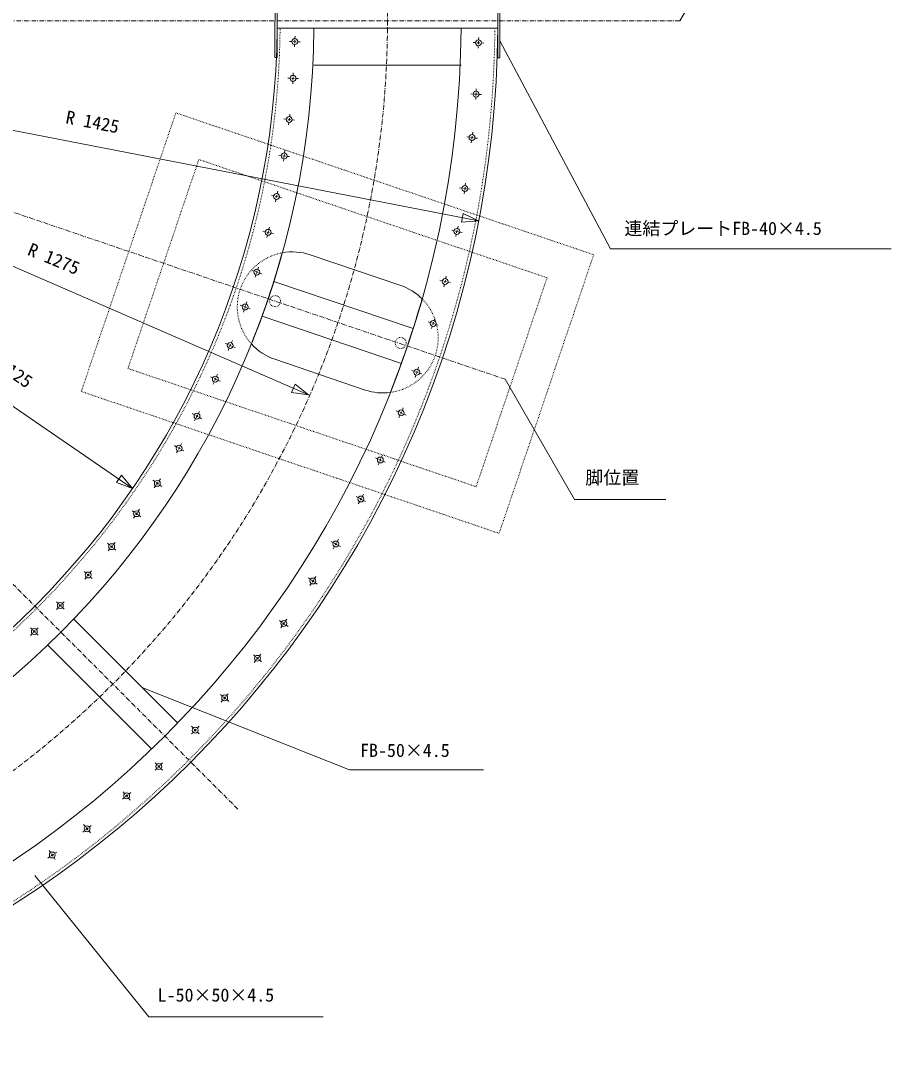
# Model space of a CAD drawing. Units: millimetres, scale not verified. Extents: x -2925 to 2925, y -2062 to 2062.
# Drawn here: x -329 to 854, y -1281 to 144 of the extents above; entities that cross this region are included whole.
import ezdxf
from ezdxf.enums import TextEntityAlignment as Align

# ---------------------------------------------------------------- set-up
doc = ezdxf.new("R2010")
doc.units = ezdxf.units.MM
doc.header["$LTSCALE"] = 10
doc.linetypes.add('USER5', pattern=[0.208282, 0.069427, -0.138855])
doc.linetypes.add('USER6', pattern=[1.041641, 0.625, -0.208282, 0.069427, -0.138931])
doc.layers.add('0-1_IMPORTED', color=30, linetype='Continuous', lineweight=18)
doc.styles.add('ＭＳ ゴシック', font='')
doc.styles.get('ＭＳ ゴシック').set_extended_font_data('MS Gothic')

msp = doc.modelspace()

# ---------------------------------------------------------------- linework, layer by layer
at = {"layer": '0-1_IMPORTED', "color": 1}
for p, q in [((566.84, 143.89), (632.66, 257.89)), ((-1105.66, 143.89), (293.17, -127.97)), ((-1105.66, 143.89), (-177.36, -491.64)), ((-1105.66, 143.89), (62, -364.5)), ((322.31, 117), (472.42, -166.11)), ((472.42, -166.11), (854, -166.11)), ((329.23, -343.19), (423.55, -506.55)), ((548, -506.55), (423.55, -506.55)), ((-163.41, -763), (117.48, -874.08)), ((117.48, -874.08), (300, -874.08)), ((-310, -1018), (-155.34, -1210.11)), ((-155.34, -1210.11), (82, -1210.11))]:
    msp.add_line(p, q, dxfattribs=at)
at = {"layer": '0-1_IMPORTED', "color": 1, "linetype": 'USER6'}
for p, q in [((566.84, 143.89), (-690.66, 143.89)), ((329.23, -343.19), (-475.66, -69.97)), ((-34.17, -927.59), (-635.22, -326.55))]:
    msp.add_line(p, q, dxfattribs=at)
at = {"layer": '0-1_IMPORTED'}
for p, q in [((19.34, 133.89), (69.3, 133.9)), ((69.3, 133.9), (269.3, 133.9)), ((269.31, 133.9), (319.34, 133.89)), ((35.97, 116.16), (38.98, 116.01)), ((41.26, 115.9), (45.26, 115.7)), ((43.36, 117.8), (43.16, 113.8)), ((43.63, 123.09), (43.48, 120.08)), ((47.54, 115.58), (50.56, 115.43)), ((285.69, 114.63), (288.7, 114.48)), ((290.98, 114.36), (294.98, 114.16)), ((293.08, 116.26), (292.88, 112.27)), ((293.34, 121.56), (293.19, 118.54)), ((297.26, 114.05), (300.27, 113.9)), ((43.05, 111.52), (42.9, 108.5)), ((292.76, 109.98), (292.61, 106.97)), ((41.32, 73.14), (41.17, 70.13)), ((69.3, 83.9), (269.3, 83.9)), ((33.66, 66.21), (36.67, 66.06)), ((38.96, 65.95), (42.95, 65.75)), ((40.74, 61.57), (40.59, 58.56)), ((41.05, 67.85), (40.85, 63.85)), ((45.23, 65.64), (48.25, 65.49)), ((282.45, 44.7), (285.46, 44.55)), ((287.75, 44.44), (291.74, 44.24)), ((289.85, 46.34), (289.65, 42.34)), ((290.11, 51.63), (289.96, 48.62)), ((294.03, 44.13), (297.04, 43.98)), ((289.53, 40.06), (289.38, 37.05)), ((36.35, 14.16), (36.75, 17.14)), ((28.53, 10.89), (31.52, 10.49)), ((33.79, 10.18), (37.75, 9.64)), ((34.79, 2.67), (35.19, 5.66)), ((35.5, 7.93), (36.04, 11.89)), ((40.02, 9.33), (43, 8.93)), ((277.04, -13.68), (280.03, -14.08)), ((284.01, -16.64), (284.55, -12.68)), ((284.86, -10.41), (285.26, -7.42)), ((282.3, -14.39), (286.26, -14.93)), ((283.3, -21.9), (283.7, -18.91)), ((288.53, -15.24), (291.51, -15.64)), ((21.63, -38.63), (24.61, -39.03)), ((26.88, -39.34), (30.84, -39.88)), ((28.59, -41.59), (29.13, -37.63)), ((29.44, -35.36), (29.84, -32.38)), ((33.11, -40.19), (36.1, -40.59)), ((27.88, -46.85), (28.28, -43.86)), ((267.37, -83.01), (270.36, -83.41)), ((272.63, -83.72), (276.59, -84.26)), ((274.34, -85.97), (274.88, -82.01)), ((275.18, -79.74), (275.59, -76.75)), ((278.85, -84.57), (281.84, -84.97)), ((11.42, -93.19), (14.36, -93.87)), ((16.59, -94.39), (20.49, -95.29)), ((16.89, -101.95), (17.57, -99.01)), ((18.09, -96.79), (18.99, -92.89)), ((19.5, -90.66), (20.18, -87.72)), ((22.71, -95.8), (25.65, -96.48)), ((273.62, -91.22), (274.03, -88.24)), ((-0.02, -141.86), (2.91, -142.54)), ((6.64, -145.46), (7.54, -141.56)), ((8.06, -139.33), (8.74, -136.4)), ((256.61, -140.58), (259.54, -141.26)), ((261.77, -141.78), (265.67, -142.68)), ((263.27, -144.18), (264.17, -140.28)), ((264.69, -138.06), (265.37, -135.12)), ((5.14, -143.06), (9.04, -143.96)), ((5.44, -150.62), (6.12, -147.68)), ((11.27, -144.48), (14.2, -145.16)), ((262.07, -149.34), (262.75, -146.41)), ((267.9, -143.2), (270.83, -143.88)), ((26.27, -171.34), (26.27, -171.34)), ((-15.2, -195.2), (-12.34, -196.17)), ((-10.18, -196.9), (-6.39, -198.19)), ((-7.64, -195.65), (-8.93, -199.44)), ((-5.94, -190.63), (-6.91, -193.49)), ((-4.23, -198.92), (-1.37, -199.89)), ((-9.66, -201.6), (-10.63, -204.46)), ((204.41, -274.42), (15.02, -210.13)), ((240.58, -208.73), (243.52, -209.41)), ((245.75, -209.92), (249.64, -210.82)), ((247.24, -212.32), (248.14, -208.42)), ((248.66, -206.2), (249.34, -203.26)), ((251.87, -211.34), (254.81, -212.02)), ((246.05, -217.49), (246.73, -214.55)), ((-21.83, -238.04), (-22.8, -240.9)), ((-31.09, -242.61), (-28.23, -243.58)), ((-25.55, -249.01), (-26.52, -251.87)), ((-26.07, -244.31), (-22.28, -245.6)), ((-23.53, -243.06), (-24.82, -246.85)), ((-20.12, -246.33), (-17.26, -247.3)), ((188.33, -321.76), (-1.05, -257.48)), ((224.56, -265.01), (227.42, -265.98)), ((229.59, -266.72), (233.37, -268)), ((232.12, -265.47), (230.84, -269.25)), ((233.82, -260.44), (232.86, -263.3)), ((235.54, -268.74), (238.39, -269.71)), ((230.1, -271.42), (229.13, -274.28)), ((-51.16, -294.42), (-48.4, -295.63)), ((-46.3, -296.54), (-42.64, -298.14)), ((-45.27, -299.18), (-43.67, -295.51)), ((-42.75, -293.42), (-41.54, -290.65)), ((-40.54, -299.06), (-37.78, -300.27)), ((-47.39, -304.03), (-46.19, -301.27)), ((16.02, -316.07), (139.12, -357.86)), ((211.58, -326.82), (210.61, -329.67)), ((-71.36, -340.16), (-68.59, -341.37)), ((-65.47, -344.91), (-63.86, -341.25)), ((-62.95, -339.16), (-61.74, -336.39)), ((202.32, -331.39), (205.17, -332.35)), ((207.86, -337.79), (206.89, -340.65)), ((207.34, -333.09), (211.13, -334.37)), ((209.88, -331.84), (208.59, -335.63)), ((213.29, -335.11), (216.15, -336.08)), ((-67.59, -349.77), (-66.38, -347.01)), ((-66.5, -342.28), (-62.83, -343.88)), ((-60.74, -344.8), (-57.98, -346.01)), ((189.55, -385.05), (190.76, -382.29)), ((-96.1, -389.85), (-93.46, -391.3)), ((-93.24, -399.77), (-91.78, -397.13)), ((-91.46, -392.41), (-87.96, -394.34)), ((-90.68, -395.13), (-88.74, -391.62)), ((-87.64, -389.62), (-86.18, -386.98)), ((-85.96, -395.45), (-83.32, -396.91)), ((181.14, -386.06), (183.9, -387.26)), ((184.9, -395.67), (186.11, -392.91)), ((186, -388.18), (189.66, -389.78)), ((187.03, -390.81), (188.63, -387.15)), ((191.76, -390.7), (194.52, -391.91)), ((-120.43, -433.53), (-117.79, -434.98)), ((-117.57, -443.45), (-116.11, -440.81)), ((-115.79, -436.09), (-112.29, -438.02)), ((-115.01, -438.81), (-113.07, -435.31)), ((-111.97, -433.3), (-110.51, -430.66)), ((-110.29, -439.13), (-107.65, -440.59)), ((152.86, -450.09), (155.63, -451.3)), ((157.72, -452.22), (161.39, -453.82)), ((158.75, -454.85), (160.36, -451.18)), ((161.27, -449.09), (162.48, -446.33)), ((163.48, -454.73), (166.25, -455.94)), ((156.63, -459.71), (157.84, -456.94)), ((-149.62, -480.67), (-147.14, -482.39)), ((-145.26, -483.69), (-141.97, -485.96)), ((-142.48, -483.18), (-144.75, -486.47)), ((-139.47, -478.81), (-141.18, -481.3)), ((-146.05, -488.35), (-147.76, -490.83)), ((-140.09, -487.26), (-137.61, -488.97)), ((126.75, -502.53), (129.39, -503.98)), ((129.61, -512.45), (131.07, -509.81)), ((131.39, -505.09), (134.9, -507.02)), ((132.18, -507.81), (134.11, -504.31)), ((135.22, -502.31), (136.67, -499.66)), ((136.9, -508.13), (139.54, -509.59)), ((-177.88, -521.92), (-175.4, -523.64)), ((-173.52, -524.94), (-170.23, -527.21)), ((-170.73, -524.43), (-173.01, -527.72)), ((-167.72, -520.06), (-169.44, -522.55)), ((-174.31, -529.6), (-176.02, -532.08)), ((-168.34, -528.51), (-165.86, -530.22)), ((-211.33, -566.22), (-209.02, -568.16)), ((-207.26, -569.62), (-204.19, -572.19)), ((-204.45, -569.37), (-207.01, -572.44)), ((-201.04, -565.31), (-202.98, -567.62)), ((92.69, -563.68), (95.33, -565.14)), ((97.33, -566.24), (100.83, -568.18)), ((98.12, -568.96), (100.05, -565.46)), ((101.15, -563.46), (102.61, -560.82)), ((102.83, -569.28), (105.47, -570.74)), ((-208.48, -574.19), (-210.41, -576.51)), ((-202.44, -573.66), (-200.13, -575.59)), ((95.55, -573.6), (97.01, -570.96)), ((-243.27, -604.69), (-240.96, -606.62)), ((-240.42, -612.66), (-242.36, -614.97)), ((-239.2, -608.09), (-236.14, -610.66)), ((-236.39, -607.84), (-238.95, -610.91)), ((-232.99, -603.77), (-234.92, -606.09)), ((-234.38, -612.12), (-232.07, -614.06)), ((72.04, -611.58), (70.33, -614.06)), ((61.88, -613.44), (64.36, -615.15)), ((65.46, -621.11), (63.74, -623.6)), ((66.24, -616.45), (69.54, -618.72)), ((69.03, -615.94), (66.75, -619.23)), ((71.42, -620.02), (73.9, -621.73)), ((-280.7, -645.75), (-278.56, -647.87)), ((-280.67, -656.08), (-278.54, -653.94)), ((-276.94, -649.48), (-274.1, -652.3)), ((-276.93, -652.31), (-274.11, -649.47)), ((-272.5, -647.85), (-270.38, -645.71)), ((-272.48, -653.91), (-270.34, -656.04)), ((-115.71, -810.7), (-257.13, -669.28)), ((32.48, -669.33), (30.77, -671.81)), ((-316.06, -681.1), (-313.92, -683.23)), ((-307.86, -683.21), (-305.73, -681.07)), ((22.32, -671.19), (24.8, -672.9)), ((25.9, -678.86), (24.18, -681.35)), ((26.69, -674.2), (29.98, -676.47)), ((29.47, -673.69), (27.2, -676.98)), ((31.86, -677.77), (34.34, -679.48)), ((-316.02, -691.43), (-313.9, -689.29)), ((-312.3, -684.84), (-309.46, -687.66)), ((-312.29, -687.67), (-309.47, -684.83)), ((-307.83, -689.27), (-305.69, -691.39)), ((-151.06, -846.06), (-292.49, -704.64)), ((-12.98, -717.93), (-10.66, -719.87)), ((-10.13, -725.91), (-12.06, -728.22)), ((-8.91, -721.34), (-5.84, -723.9)), ((-6.09, -721.09), (-8.66, -724.15)), ((-2.69, -717.02), (-4.63, -719.33)), ((-4.09, -725.37), (-1.77, -727.3)), ((-57.7, -771.79), (-55.38, -773.72)), ((-54.84, -779.76), (-56.78, -782.07)), ((-53.63, -775.19), (-50.56, -777.76)), ((-50.81, -774.94), (-53.38, -778.01)), ((-47.41, -770.87), (-49.34, -773.19)), ((-48.81, -779.22), (-46.49, -781.16)), ((-97.19, -815.12), (-95.05, -817.24)), ((-97.16, -825.44), (-95.03, -823.3)), ((-93.43, -818.85), (-90.59, -821.67)), ((-93.42, -821.68), (-90.6, -818.84)), ((-88.99, -817.22), (-86.87, -815.08)), ((-88.97, -823.28), (-86.83, -825.4)), ((-146.69, -864.61), (-144.55, -866.74)), ((-142.93, -868.35), (-140.09, -871.17)), ((-142.92, -871.18), (-140.1, -868.34)), ((-138.49, -866.72), (-136.36, -864.58)), ((-146.65, -874.94), (-144.53, -872.8)), ((-138.47, -872.78), (-136.33, -874.9)), ((-189.94, -904.04), (-188.02, -906.37)), ((-183.75, -908.4), (-186.84, -910.95)), ((-186.57, -908.13), (-184.02, -911.22)), ((-179.66, -905.03), (-181.99, -906.95)), ((-188.6, -912.4), (-190.93, -914.32)), ((-182.57, -912.98), (-180.65, -915.31)), ((-243.79, -948.76), (-241.88, -951.09)), ((-237.61, -953.12), (-240.69, -955.67)), ((-240.42, -952.85), (-237.88, -955.94)), ((-233.52, -949.75), (-235.84, -951.67)), ((-242.46, -957.12), (-244.78, -959.04)), ((-236.42, -957.7), (-234.5, -960.03)), ((-289.98, -992.51), (-292.47, -994.21)), ((-290.54, -984.06), (-288.84, -986.56)), ((-284.78, -988.98), (-288.09, -991.23)), ((-287.56, -988.45), (-285.31, -991.76)), ((-284.02, -993.65), (-282.33, -996.14)), ((-280.39, -986), (-282.89, -987.69))]:
    msp.add_line(p, q, dxfattribs=at)
for points in [[(19.46, 194.15), (19.29, 94.15), (16.29, 94.15), (16.46, 194.15)], [(319.31, 193.89), (319.31, 93.89), (322.31, 93.89), (322.31, 193.89)]]:
    msp.add_lwpolyline(points, close=True, dxfattribs=at)
at = {"layer": '0-1_IMPORTED', "linetype": 'USER5'}
for points in [[(-247.01, -359.85), (-118.44, 18.92), (449.72, -173.94), (321.15, -552.71)], [(-183.59, -328.57), (-87.16, -44.49), (386.3, -205.21), (289.87, -489.29)]]:
    msp.add_lwpolyline(points, close=True, dxfattribs=at)
at = {"layer": '0-1_IMPORTED', "color": 1}
for points in [[(293.17, -127.97), (269.92, -129.59), (272.22, -117.75)], [(62, -364.5), (38.92, -361.26), (43.64, -350.15)], [(-177.36, -491.64), (-199.26, -483.66), (-192.34, -473.78)]]:
    msp.add_lwpolyline(points, close=True, dxfattribs=at)
at = {"layer": '0-1_IMPORTED'}
msp.add_lwpolyline([(187.34, -215.82), (64.23, -174.03), (64.23, -174.03)], dxfattribs=at)
at = {"layer": '0-1_IMPORTED', "color": 1, "linetype": 'USER6'}
msp.add_circle((-1105.66, 143.89), 1275, dxfattribs=at)
at = {"layer": '0-1_IMPORTED'}
for centre in [(43.26, 115.8), (292.98, 114.26), (40.95, 65.85), (289.75, 44.34), (35.77, 9.91), (284.28, -14.66), (28.86, -39.61), (274.61, -83.99), (18.54, -94.84), (7.09, -143.51), (263.72, -142.23), (-8.28, -197.55), (247.69, -210.37), (-24.17, -244.95), (231.48, -267.36), (-44.47, -297.34), (-64.67, -343.08), (209.23, -333.73), (-89.71, -393.38), (187.83, -388.98), (-114.04, -437.06), (159.56, -453.02), (-143.61, -484.82), (133.14, -506.06), (-171.87, -526.07), (-205.73, -570.91), (99.08, -567.21), (-237.67, -609.37), (67.89, -617.59), (-275.52, -650.89), (-310.88, -686.25), (28.33, -675.34), (-7.38, -722.62), (-52.09, -776.47), (-92.01, -820.26), (-141.51, -869.76), (-185.3, -909.67), (-239.15, -954.39), (-286.43, -990.1)]:
    msp.add_circle(centre, 4, dxfattribs=at)
at = {"layer": '0-1_IMPORTED', "linetype": 'USER5'}
for centre in [(16.45, -237.02), (187.22, -293.93)]:
    msp.add_circle(centre, 7.5, dxfattribs=at)
for centre, radius, start, end in [((-1105.66, 143.89), 1421, 270.40207, 359.59793), ((-1105.66, 143.89), 1129, 270.50928, 359.49072), ((40.13, -245.05), 75, 100.65039, 161.25013), ((-1105.66, 143.89), 1175, 338.06217, 344.43781), ((40.13, -245.05), 75, 161.24988, 221.84962), ((-1105.66, 143.89), 1375, 338.4498, 344.05019), ((163.23, -286.84), 75, 341.25017, 44.84082), ((163.23, -286.84), 75, 277.65902, 341.25008)]:
    msp.add_arc(centre, radius, start, end, dxfattribs=at)
at = {"layer": '0-1_IMPORTED'}
for centre, radius, start, end in [((-1105.66, 143.89), 1175, 270.48761, 359.5128), ((-1105.66, 143.89), 1125, 270.50928, 359.49072), ((-1105.66, 143.89), 1425, 270.40207, 359.59793), ((-1105.66, 143.89), 1375, 270.41699, 359.58391), ((40.13, -245.05), 75, 71.25005, 100.6504), ((-1105.66, 143.89), 1175, 338.06217, 344.43781), ((163.23, -286.84), 75, 44.84074, 71.24983), ((-1105.66, 143.89), 1375, 338.4498, 344.05019), ((40.13, -245.05), 75, 221.84956, 251.24998), ((163.23, -286.84), 75, 251.24998, 277.65908)]:
    msp.add_arc(centre, radius, start, end, dxfattribs=at)

# ---------------------------------------------------------------- texts
at = {"layer": '0-1_IMPORTED', "color": 7, "style": 'ＭＳ ゴシック'}
for s, rotation, p in [('R 1425', 349.002, (-270.27, -0.35)), ('R 1275', 337.496, (-323.51, -178.67)), ('R 1125', 325.591, (-384.66, -319.44))]:
    msp.add_text(s, height=17.91, rotation=rotation, dxfattribs=at).set_placement(p, align=Align.BOTTOM_LEFT)
for s, p in [('連結プレートFB-40×4.5', (491.42, -152.44)), ('脚位置', (438.37, -491.23)), ('FB-50×4.5', (132.08, -862.08)), ('L-50×50×4.5', (-143.12, -1194.78))]:
    msp.add_text(s, height=17.91, dxfattribs=at).set_placement(p, align=Align.BOTTOM_LEFT)

doc.saveas('drawing.dxf')
